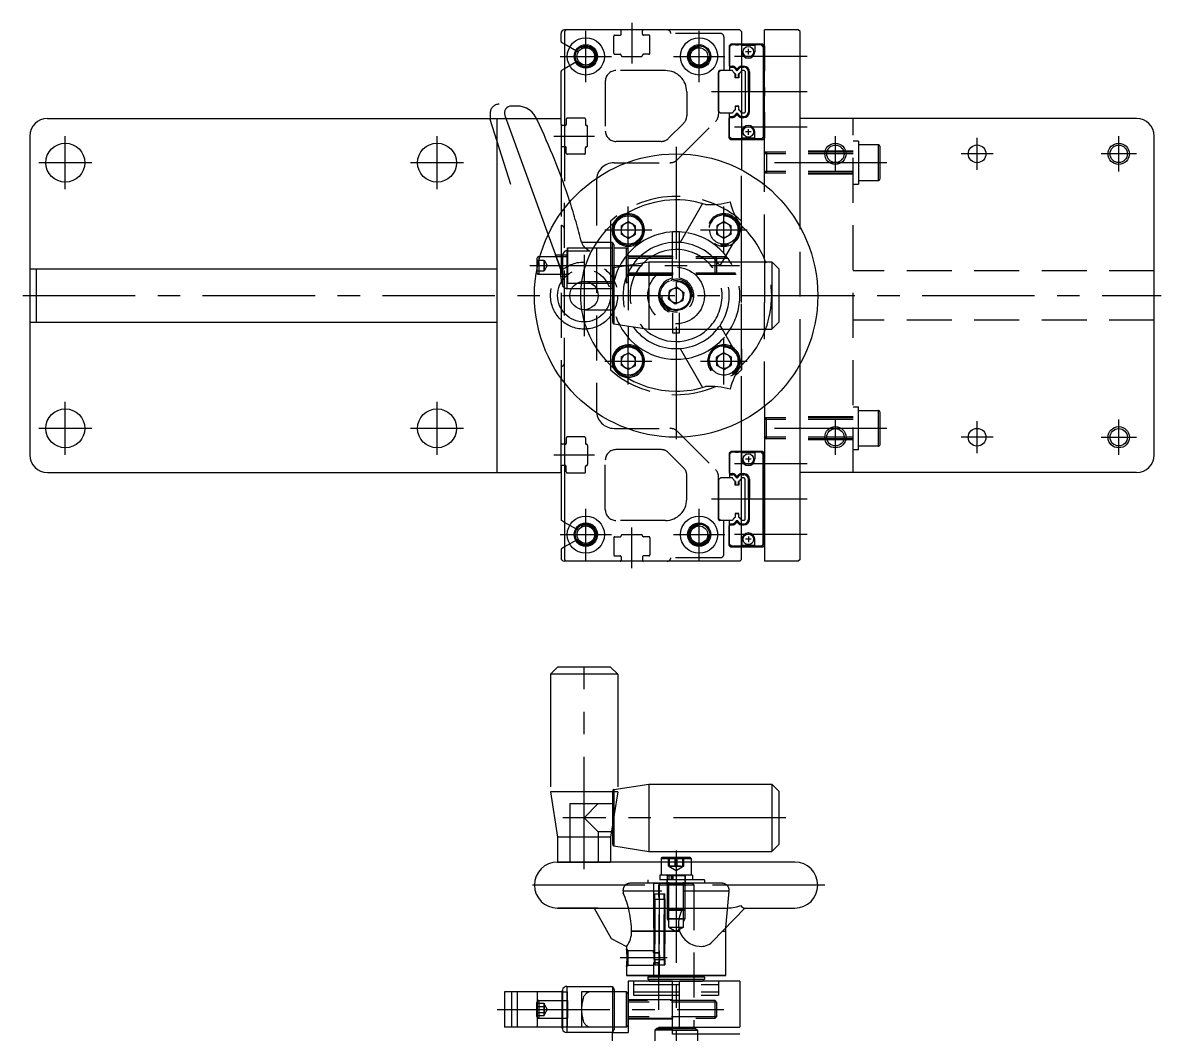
# Model space of a CAD drawing. Extents: x -36 to 547, y -19 to 783.
# Drawn here: x -2 to 319.5, y 497.4 to 782.9 of the extents above; entities that cross this region are included whole.
import ezdxf

# ---------------------------------------------------------------- set-up
doc = ezdxf.new("R2010")
doc.units = 0
for name, pattern in [('CENTER', [50.8, 31.75, -6.35, 6.35, -6.35]), ('DASHED', [19.05, 12.7, -6.35]), ('PHANTOM', [63.5, 31.75, -6.35, 6.35, -6.35, 6.35, -6.35])]:
    doc.linetypes.add(name, pattern=pattern)
doc.layers.get('0').update_dxf_attribs({"linetype": 'CONTINUOUS'})
doc.layers.add('CENTER', color=1, linetype='CENTER')

msp = doc.modelspace()

# ---------------------------------------------------------------- linework, layer by layer
at = {"color": 7, "linetype": 'CONTINUOUS'}
for p, q in [((150, 777.64), (150, 779.93)), ((151.5, 780.93), (151, 780.43)), ((151.5, 780.93), (151, 780.93)), ((151, 780.43), (151, 738.23)), ((200.5, 780.93), (151.5, 780.93)), ((200.5, 780.93), (201, 780.43)), ((201, 780.43), (201, 741.39)), ((207.5, 737.15), (207.5, 780.93)), ((215.5, 780.93), (207.5, 780.93)), ((217, 780.93), (215.5, 780.93)), ((217.5, 780.43), (217, 780.93)), ((217.5, 725.29), (217.5, 780.43)), ((151, 776.89), (150.15, 777.38)), ((207, 776.93), (201, 776.93)), ((206.7, 776.73), (201, 776.73)), ((201.1, 776.68), (201, 776.68)), ((201.1, 774.73), (201.1, 776.68)), ((204.7, 776.48), (201.1, 776.48)), ((202.9, 773.93), (202.9, 775.53)), ((204.7, 776.68), (204.7, 774.73)), ((206.6, 776.68), (204.7, 776.68)), ((207.1, 776.18), (206.6, 776.68)), ((207.2, 776.23), (206.7, 776.73)), ((207.5, 776.43), (207, 776.93)), ((207.1, 776.18), (207.1, 750.68)), ((207.2, 776.23), (207.2, 750.63)), ((207.5, 776.43), (207.5, 769.23)), ((203.7, 774.73), (202.1, 774.73)), ((150, 754.23), (150, 769.21)), ((151, 769.96), (150.15, 769.47)), ((201.7, 769.43), (201, 769.43)), ((201.01, 770.66), (201.63, 770.66)), ((201.01, 770.66), (201.01, 770.36)), ((201.01, 770.36), (201.63, 770.36)), ((201.63, 770.36), (201.63, 770.66)), ((202, 769.13), (201.7, 769.43)), ((202, 769.13), (202, 757.73)), ((202.93, 763.43), (202.93, 769.06)), ((202.93, 769.06), (203.23, 769.06)), ((203.23, 769.06), (203.23, 763.43)), ((207.25, 768.83), (207.5, 769.23)), ((207.25, 768.83), (207.25, 758.03)), ((202.93, 763.43), (202.93, 757.8)), ((203.23, 763.43), (202.93, 763.43)), ((203.23, 757.8), (203.23, 763.43)), ((207.5, 764.63), (207.25, 765.03)), ((207.5, 762.23), (207.25, 761.83)), ((207.5, 764.63), (207.5, 762.23)), ((137.58, 759.43), (136, 759.43)), ((5, 755.93), (132, 755.93)), ((132, 755.93), (134.42, 755.93)), ((132, 655.93), (132, 755.93)), ((134.12, 756.74), (146.37, 723.09)), ((143.04, 755.93), (150, 755.93)), ((201.7, 757.43), (201, 757.43)), ((201.01, 756.5), (201.63, 756.5)), ((201.01, 756.2), (201.01, 756.5)), ((201.01, 756.2), (201.63, 756.2)), ((201.63, 756.5), (201.63, 756.2)), ((202, 757.73), (201.7, 757.43)), ((202.93, 757.8), (203.23, 757.8)), ((207.25, 758.03), (207.5, 757.63)), ((207.5, 757.63), (207.5, 750.43)), ((312.5, 755.93), (217.5, 755.93)), ((150, 754.23), (150, 747.63)), ((151, 753.93), (150.3, 753.93)), ((202.9, 751.33), (202.9, 752.93)), ((0, 750.93), (0, 713.43)), ((201.1, 750.18), (201, 750.18)), ((206.7, 750.13), (201, 750.13)), ((207, 749.93), (201, 749.93)), ((201.1, 752.13), (201.1, 750.18)), ((204.7, 750.38), (201.1, 750.38)), ((203.7, 752.13), (202.1, 752.13)), ((204.7, 750.18), (204.7, 752.13)), ((206.6, 750.18), (204.7, 750.18)), ((207.1, 750.68), (206.6, 750.18)), ((207.2, 750.63), (206.7, 750.13)), ((207.5, 750.43), (207, 749.93)), ((317.5, 660.93), (317.5, 750.93)), ((150, 747.63), (150, 740.92)), ((151, 747.93), (150.3, 747.93)), ((189.97, 731.87), (183.63, 720.88)), ((166.98, 725.64), (169.04, 726.79)), ((169.04, 726.79), (171.06, 725.57)), ((164, 725.59), (164, 720.93)), ((164.76, 724.76), (164.41, 724.79)), ((164.76, 724.09), (164.41, 724.07)), ((166.98, 725.64), (166.94, 723.28)), ((171.02, 723.21), (171.06, 725.57)), ((181.5, 720.89), (181.5, 723.9)), ((183.5, 723.9), (181.5, 723.9)), ((183.5, 720.89), (183.5, 723.9)), ((201.23, 725.37), (195.49, 715.43)), ((201, 715.43), (201, 724.97)), ((164.5, 720.93), (160.05, 720.93)), ((164.5, 713.38), (164.5, 720.93)), ((164.5, 720.93), (165, 720.06)), ((168.96, 722.07), (166.94, 723.28)), ((168.96, 722.07), (171.02, 723.21)), ((165, 713.89), (165, 720.06)), ((165, 719.43), (168.5, 719.43)), ((168.5, 719.43), (169, 718.93)), ((168.5, 714.44), (168.5, 719.43)), ((169, 714.52), (169, 718.93)), ((143.2, 716.43), (143.2, 713.38)), ((143.7, 716.93), (144.04, 716.93)), ((143.7, 716.93), (143.7, 715.65)), ((164.92, 713.88), (174.83, 715.43)), ((164.92, 713.88), (164.92, 697.98)), ((174.83, 715.43), (174.83, 696.43)), ((174.83, 715.43), (209.5, 715.43)), ((209.5, 715.43), (209.5, 696.43)), ((209.5, 715.43), (211.5, 713.43)), ((0, 713.43), (0, 698.43)), ((0, 713.43), (1.83, 713.43)), ((1.83, 713.43), (1.83, 698.43)), ((1.85, 713.43), (118.98, 713.43)), ((118.98, 713.43), (132, 713.43)), ((164.5, 713.38), (164.5, 698.47)), ((211.5, 713.43), (211.5, 698.43)), ((156.5, 709.93), (164.5, 709.93)), ((156.5, 701.93), (164.5, 701.93)), ((164, 701.93), (164, 686.26)), ((0, 698.43), (0, 660.93)), ((0, 698.43), (1.83, 698.43)), ((1.85, 698.43), (118.98, 698.43)), ((118.98, 698.43), (132, 698.43)), ((164.92, 697.98), (174.83, 696.43)), ((209.5, 696.43), (211.5, 698.43)), ((169, 697.34), (169, 693.48)), ((174.83, 696.43), (209.5, 696.43)), ((195.49, 696.43), (201.23, 686.48)), ((166.98, 688.64), (166.94, 686.28)), ((166.98, 688.64), (169.04, 689.79)), ((169.04, 689.79), (171.06, 688.57)), ((171.02, 686.21), (171.06, 688.57)), ((183.63, 690.97), (189.97, 679.98)), ((164.76, 687.76), (164.41, 687.79)), ((164.76, 687.09), (164.41, 687.07)), ((168.96, 685.07), (166.94, 686.28)), ((168.96, 685.07), (171.02, 686.21)), ((217.5, 631.43), (217.5, 686.56)), ((150, 664.23), (150, 682.73)), ((151, 681.39), (151, 631.43)), ((207.5, 674.7), (207.5, 630.93)), ((201, 631.43), (201, 670.46)), ((150, 655.93), (150, 664.23)), ((151, 663.93), (150.3, 663.93)), ((207, 661.93), (201, 661.93)), ((206.7, 661.73), (201, 661.73)), ((201.1, 661.68), (201, 661.68)), ((201.1, 659.73), (201.1, 661.68)), ((204.7, 661.48), (201.1, 661.48)), ((203.7, 659.73), (202.1, 659.73)), ((202.9, 660.53), (202.9, 658.93)), ((204.7, 661.68), (204.7, 659.73)), ((206.6, 661.68), (204.7, 661.68)), ((207.1, 661.18), (206.6, 661.68)), ((207.2, 661.23), (206.7, 661.73)), ((207.5, 661.43), (207, 661.93)), ((207.1, 635.68), (207.1, 661.18)), ((207.2, 635.63), (207.2, 661.23)), ((207.5, 654.23), (207.5, 661.43)), ((5, 655.93), (132, 655.93)), ((132, 655.93), (150, 655.93)), ((150, 657.63), (150, 642.64)), ((151, 657.93), (150.3, 657.93)), ((217.5, 631.43), (217.5, 659)), ((312.5, 655.93), (217.5, 655.93)), ((201.7, 654.43), (201, 654.43)), ((201.01, 655.66), (201.63, 655.66)), ((201.01, 655.66), (201.01, 655.36)), ((201.01, 655.36), (201.63, 655.36)), ((201.63, 655.36), (201.63, 655.66)), ((202, 654.13), (201.7, 654.43)), ((202, 642.73), (202, 654.13)), ((202.93, 648.43), (202.93, 654.06)), ((202.93, 654.06), (203.23, 654.06)), ((203.23, 654.06), (203.23, 648.43)), ((207.25, 653.83), (207.5, 654.23)), ((207.25, 643.03), (207.25, 653.83)), ((207.5, 649.63), (207.25, 650.03)), ((207.5, 647.23), (207.5, 649.63)), ((202.93, 648.43), (202.93, 642.8)), ((203.23, 648.43), (202.93, 648.43)), ((203.23, 642.8), (203.23, 648.43)), ((207.5, 647.23), (207.25, 646.83)), ((207.25, 643.03), (207.5, 642.63)), ((151, 641.89), (150.15, 642.38)), ((201.7, 642.43), (201, 642.43)), ((201.01, 641.5), (201.63, 641.5)), ((201.01, 641.2), (201.01, 641.5)), ((201.01, 641.2), (201.63, 641.2)), ((201.63, 641.5), (201.63, 641.2)), ((202, 642.73), (201.7, 642.43)), ((202.93, 642.8), (203.23, 642.8)), ((207.5, 635.43), (207.5, 642.63)), ((201.1, 637.13), (201.1, 635.18)), ((203.7, 637.13), (202.1, 637.13)), ((202.9, 637.93), (202.9, 636.33)), ((204.7, 635.18), (204.7, 637.13)), ((150, 634.21), (150, 631.93)), ((151, 634.96), (150.15, 634.47)), ((201.1, 635.18), (201, 635.18)), ((206.7, 635.13), (201, 635.13)), ((207, 634.93), (201, 634.93)), ((204.7, 635.38), (201.1, 635.38)), ((206.6, 635.18), (204.7, 635.18)), ((207.1, 635.68), (206.6, 635.18)), ((207.2, 635.63), (206.7, 635.13)), ((207.5, 635.43), (207, 634.93)), ((151, 631.43), (151.5, 630.93)), ((151.5, 630.93), (151, 630.93)), ((200.5, 630.93), (151.5, 630.93)), ((201, 631.43), (200.5, 630.93)), ((215.5, 630.93), (207.5, 630.93)), ((217, 630.93), (207.5, 630.93)), ((217, 630.93), (215.5, 630.93)), ((217.5, 631.43), (217, 630.93)), ((217.5, 631.43), (217, 630.93)), ((164.5, 565.96), (164.5, 551.04)), ((164.92, 566.45), (174.83, 568)), ((164.92, 566.45), (164.92, 550.55)), ((174.83, 568), (174.83, 549)), ((174.83, 568), (209.5, 568)), ((209.5, 568), (209.5, 549)), ((209.5, 568), (211.5, 566)), ((211.5, 566), (211.5, 551)), ((152.5, 562.5), (160.5, 562.5)), ((152.5, 562.5), (152.5, 546)), ((160.5, 562.5), (156.5, 558.5)), ((160.5, 562.5), (164.5, 562.5)), ((156.5, 558.5), (160.5, 554.5)), ((164.5, 554.5), (160.5, 554.5)), ((160.5, 554.5), (160.5, 546)), ((164.92, 550.55), (174.83, 549)), ((209.5, 549), (211.5, 551)), ((174.83, 549), (209.5, 549)), ((178.25, 547.05), (180.88, 547.05)), ((186.75, 547.05), (178.25, 547.05)), ((178.25, 547.05), (178.25, 546)), ((186.5, 547.3), (178.5, 547.3)), ((180.88, 547.05), (186.75, 547.05)), ((186.75, 547.05), (186.75, 546)), ((216, 546), (149, 546)), ((216, 546), (149, 546)), ((149.02, 546), (163.98, 546)), ((149.03, 546), (149.02, 546)), ((149, 533), (160.29, 533)), ((149.14, 533), (149.98, 533)), ((149.98, 533), (149.14, 533)), ((149.16, 533), (196.39, 533)), ((149.16, 533), (196.39, 533)), ((160.29, 533), (149.98, 533)), ((160.49, 533), (152.51, 533)), ((159.33, 533), (164.12, 533)), ((159.33, 533), (160.29, 533)), ((160.29, 533), (159.33, 533)), ((159.33, 533), (164.16, 524.43)), ((201.9, 533), (192.69, 523.47)), ((201.9, 533), (216, 533)), ((201.96, 533), (216, 533)), ((196.5, 526.5), (196.58, 527.46)), ((164.16, 524.43), (168.5, 522.2)), ((183.43, 526.5), (169.94, 526.5)), ((169.94, 526.5), (183.43, 526.5)), ((195.65, 526.5), (196.5, 526.5)), ((196.5, 514), (196.5, 526.5)), ((168.5, 522.2), (168.5, 521.49)), ((168.5, 516.5), (168.5, 514)), ((182.5, 514), (168.5, 514)), ((168.5, 514), (196.5, 514)), ((181.5, 512.4), (169, 512.4)), ((169, 512.4), (169, 507.34)), ((175, 514), (174.5, 513.5)), ((190.5, 513.5), (174.5, 513.5)), ((174.5, 513.5), (174.5, 512.9)), ((174.5, 512.9), (182.5, 512.9)), ((174.5, 512.9), (175, 512.4)), ((175, 512.4), (190, 512.4)), ((177.73, 514), (176.1, 514)), ((176.1, 514), (177.73, 514)), ((177.73, 514), (187.45, 514)), ((196.5, 514), (182.5, 514)), ((182.5, 512.9), (190.5, 512.9)), ((200.5, 512.4), (183.5, 512.4)), ((190, 514), (190.5, 513.5)), ((190.5, 512.9), (190, 512.4)), ((190.5, 513.5), (190.5, 512.9)), ((200.5, 512.4), (200.5, 499.4)), ((136, 509.4), (134, 509.4)), ((134, 509.4), (134, 499.4)), ((137.58, 509.4), (136, 509.4)), ((143.22, 509.4), (137.58, 509.4)), ((150.25, 509.4), (143.22, 509.4)), ((143.22, 509.4), (143.22, 499.4)), ((150.25, 509.4), (150.25, 499.4)), ((150.38, 509.93), (150.38, 499.4)), ((151.64, 510.9), (151.64, 497.9)), ((151.64, 510.9), (164.5, 510.9)), ((164.5, 510.9), (164.5, 497.9)), ((164.5, 510.9), (165, 510.03)), ((165, 510.03), (165, 498.77)), ((168.5, 509.4), (165, 509.4)), ((168.5, 509.4), (168.5, 499.4)), ((168.5, 499.4), (168.5, 509.4)), ((169, 508.9), (168.5, 509.4)), ((169, 508.9), (169, 507.34)), ((169, 508.9), (169, 499.9)), ((136, 499.4), (134, 499.4)), ((137.58, 499.4), (136, 499.4)), ((143.22, 499.4), (137.58, 499.4)), ((150.25, 499.4), (143.22, 499.4)), ((150.38, 499.4), (150.38, 498.87)), ((164.5, 497.9), (165, 498.77)), ((168.5, 499.4), (165, 499.4)), ((169, 499.9), (168.5, 499.4)), ((169, 501.46), (169, 497.9)), ((181.5, 497.4), (181.5, 499.4)), ((181.5, 499.4), (187.53, 499.4)), ((181.5, 499.3), (187.5, 499.3)), ((181.5, 499), (188, 499)), ((181.5, 498.5), (188.5, 498.5)), ((187.5, 499.4), (187.5, 499.3)), ((187.53, 499.4), (200.5, 499.4)), ((188, 499), (188.5, 498.5)), ((188.5, 498.5), (188.5, 497.4)), ((164.5, 497.9), (151.64, 497.9)), ((164.5, 497.9), (168.98, 497.9)), ((164.5, 489.3), (164.5, 497.9)), ((200.5, 497.4), (181.5, 497.4))]:
    msp.add_line(p, q, dxfattribs=at)
at = {"color": 3, "linetype": 'DASHED'}
for p, q in [((166.7, 780.93), (151.5, 780.93)), ((164.9, 774.33), (164.9, 779.13)), ((165.2, 779.43), (166.7, 779.43)), ((167, 779.73), (167, 780.63)), ((173, 779.73), (173, 780.63)), ((180, 780.93), (173.3, 780.93)), ((174.8, 779.43), (173.3, 779.43)), ((175.1, 774.33), (175.1, 779.13)), ((195, 779.93), (181, 779.93)), ((196, 778.93), (196, 769.43)), ((154.37, 774.95), (151, 776.89)), ((198, 776.93), (197.5, 776.43)), ((197.5, 776.43), (197.5, 770.93)), ((198.1, 776.73), (197.6, 776.23)), ((198.1, 776.68), (197.6, 776.18)), ((197.6, 776.23), (197.6, 776.18)), ((197.6, 776.18), (197.6, 770.66)), ((201, 776.93), (198, 776.93)), ((199.3, 776.73), (198.1, 776.73)), ((201, 776.68), (198.1, 776.68)), ((199.3, 776.73), (199.3, 776.68)), ((199.3, 776.73), (200.1, 776.73)), ((200.1, 776.73), (200.1, 776.68)), ((201, 776.73), (200.1, 776.73)), ((154.37, 771.91), (151, 769.96)), ((165.2, 774.03), (166.7, 774.03)), ((167.3, 773.43), (172.7, 773.43)), ((174.8, 774.03), (173.3, 774.03)), ((179.5, 769.43), (165.5, 769.43)), ((195, 769.43), (194.5, 768.93)), ((194.5, 769.13), (194.5, 757.17)), ((194.5, 757.93), (194.5, 768.93)), ((196, 769.43), (194.8, 769.43)), ((198.44, 769.43), (195, 769.43)), ((197.5, 770.93), (197.6, 770.71)), ((197.6, 770.66), (198.39, 770.66)), ((197.6, 770.66), (197.6, 770.36)), ((197.6, 770.36), (198.39, 770.36)), ((197.6, 770.36), (197.6, 769.43)), ((198.39, 770.66), (198.39, 770.36)), ((198.65, 769.06), (198.44, 769.43)), ((199.2, 767.43), (199.2, 768.54)), ((199.2, 768.46), (199.25, 768.44)), ((199.25, 768.44), (199.25, 767.48)), ((199.52, 770.01), (199.26, 769.86)), ((199.26, 769.86), (199.35, 769.7)), ((199.61, 769.85), (199.35, 769.7)), ((199.52, 770.01), (199.61, 769.85)), ((199.62, 769.84), (199.61, 769.85)), ((199.61, 769.85), (199.61, 769.85)), ((199.61, 769.85), (199.62, 769.84)), ((199.88, 770.01), (199.79, 769.85)), ((199.79, 769.85), (199.79, 769.85)), ((199.79, 769.85), (200.05, 769.7)), ((199.88, 770.01), (200.14, 769.86)), ((200.05, 769.7), (200.14, 769.86)), ((200.2, 768.46), (200.15, 768.44)), ((200.15, 767.48), (200.15, 768.44)), ((200.2, 768.54), (200.2, 767.43)), ((200.96, 769.43), (200.75, 769.06)), ((201, 769.43), (200.96, 769.43)), ((162.5, 766.43), (162.5, 752.43)), ((200.2, 767.43), (199.2, 767.43)), ((199.25, 767.48), (200.15, 767.48)), ((185.5, 763.43), (185.5, 756.66)), ((199.2, 759.43), (199.2, 758.32)), ((200.2, 759.43), (199.2, 759.43)), ((199.25, 758.42), (199.25, 759.38)), ((199.25, 759.38), (200.15, 759.38)), ((200.15, 759.38), (200.15, 758.42)), ((200.2, 758.32), (200.2, 759.43)), ((134.42, 755.93), (143.04, 755.93)), ((151.5, 755.73), (151.5, 754.23)), ((156.6, 756.03), (151.8, 756.03)), ((156.9, 755.73), (156.9, 754.23)), ((195, 757.43), (194.5, 757.93)), ((198.44, 757.43), (195, 757.43)), ((197.5, 755.93), (197.6, 756.15)), ((197.5, 750.43), (197.5, 755.93)), ((197.6, 756.5), (197.6, 757.43)), ((197.6, 756.2), (197.6, 756.5)), ((197.6, 756.5), (198.39, 756.5)), ((197.6, 750.68), (197.6, 756.2)), ((197.6, 756.2), (198.39, 756.2)), ((198.39, 756.2), (198.39, 756.5)), ((198.65, 757.8), (198.44, 757.43)), ((199.2, 758.39), (199.25, 758.42)), ((199.26, 757), (199.35, 757.16)), ((199.52, 756.85), (199.26, 757)), ((199.61, 757.01), (199.35, 757.16)), ((199.52, 756.85), (199.61, 757)), ((199.62, 757.01), (199.61, 757.01)), ((199.61, 757.01), (199.61, 757)), ((199.61, 757), (199.62, 757.01)), ((199.79, 757.01), (200.05, 757.16)), ((199.79, 757.01), (199.79, 757.01)), ((199.88, 756.85), (199.79, 757.01)), ((199.88, 756.85), (200.14, 757)), ((200.05, 757.16), (200.14, 757)), ((200.2, 758.39), (200.15, 758.42)), ((200.96, 757.43), (200.75, 757.8)), ((201, 757.43), (200.96, 757.43)), ((232.5, 655.93), (232.5, 755.93)), ((151.2, 753.93), (151, 753.93)), ((157.5, 748.23), (157.5, 753.63)), ((184.62, 754.53), (180.39, 750.31)), ((182.88, 744.31), (193.62, 755.05)), ((178.27, 749.43), (165.5, 749.43)), ((198, 749.93), (197.5, 750.43)), ((198.1, 750.18), (197.6, 750.68)), ((197.6, 750.63), (197.6, 750.68)), ((198.1, 750.13), (197.6, 750.63)), ((201, 749.93), (198, 749.93)), ((201, 750.18), (198.1, 750.18)), ((199.3, 750.13), (198.1, 750.13)), ((199.3, 750.13), (199.3, 750.18)), ((199.3, 750.13), (200.1, 750.13)), ((200.1, 750.13), (200.1, 750.18)), ((201, 750.13), (200.1, 750.13)), ((234, 749.54), (232.5, 749.54)), ((234, 749.54), (234, 737.34)), ((151.2, 747.93), (151, 747.93)), ((151.5, 746.13), (151.5, 747.63)), ((156.9, 746.13), (156.9, 747.63)), ((232.5, 746.43), (207.5, 746.43)), ((207.5, 745.89), (208.04, 746.43)), ((232.5, 745.89), (207.5, 745.89)), ((208.04, 746.43), (208.04, 740.43)), ((232.5, 746.68), (217.5, 746.68)), ((239.7, 748.44), (234, 748.44)), ((239.7, 743.89), (239.7, 748.44)), ((240, 748.14), (240, 743.86)), ((156.6, 745.83), (151.8, 745.83)), ((165, 743.43), (180.76, 743.43)), ((239.7, 738.44), (239.7, 743.89)), ((240, 743.86), (240, 738.74)), ((150, 740.92), (150, 725.77)), ((201, 727.06), (201, 741.51)), ((232.5, 740.97), (207.5, 740.97)), ((208.04, 740.43), (207.5, 740.97)), ((232.5, 740.43), (207.5, 740.43)), ((232.5, 740.18), (217.5, 740.18)), ((151, 681.27), (151, 738.23)), ((160, 738.43), (160, 673.43)), ((207.5, 716.13), (207.5, 737.03)), ((232.5, 737.34), (234, 737.34)), ((234, 738.44), (239.7, 738.44)), ((164, 726.95), (164, 725.59)), ((196.04, 726.79), (193.98, 725.64)), ((196.04, 726.79), (198.06, 725.57)), ((201, 724.97), (201, 726.95)), ((201, 726.26), (201, 726.95)), ((150, 725.77), (150, 682.61)), ((193.98, 725.64), (193.94, 723.28)), ((198.02, 723.21), (198.06, 725.57)), ((200.24, 724.76), (200.59, 724.79)), ((200.24, 724.64), (200.59, 724.67)), ((217.5, 686.56), (217.5, 725.29)), ((146.37, 723.09), (150.38, 712.07)), ((160.05, 720.93), (155.8, 720.93)), ((164, 720.93), (164, 709.93)), ((181.5, 710.83), (181.5, 720.89)), ((183.5, 710.83), (183.5, 720.89)), ((195.96, 722.07), (193.94, 723.28)), ((198.02, 723.21), (195.96, 722.07)), ((148.43, 717.43), (151.84, 717.43)), ((149.88, 713.45), (148.43, 717.42)), ((151.64, 718.58), (151.64, 707.97)), ((151.64, 718.58), (158.14, 718.58)), ((151.64, 718.58), (158.14, 718.58)), ((151.84, 719.43), (151.84, 709.43)), ((151.84, 709.43), (151.84, 719.43)), ((151.84, 719.43), (165, 719.43)), ((151.84, 711.43), (151.84, 717.43)), ((169, 717.18), (181.5, 717.18)), ((143.2, 715.93), (145.2, 715.93)), ((143.2, 715.93), (145.2, 715.93)), ((143.2, 714.43), (145.2, 714.43)), ((143.2, 714.43), (145.2, 714.43)), ((143.7, 714.43), (143.7, 715.65)), ((143.7, 715.26), (143.7, 711.93)), ((144.04, 716.93), (151.84, 716.93)), ((145.2, 715.18), (145.2, 715.93)), ((145.2, 715.18), (145.2, 715.93)), ((145.2, 715.18), (145.2, 715.93)), ((145.2, 715.93), (145.2, 715.18)), ((145.2, 715.93), (146.07, 714.43)), ((145.2, 714.43), (145.2, 715.18)), ((145.2, 713.68), (145.2, 715.18)), ((145.2, 715.18), (145.2, 713.68)), ((145.2, 715.18), (145.2, 714.43)), ((145.2, 713.68), (145.2, 714.43)), ((145.2, 714.43), (145.2, 713.68)), ((146.07, 714.43), (145.2, 712.93)), ((150.38, 716.78), (150.38, 708.95)), ((151.84, 711.93), (151.84, 716.93)), ((165, 708.79), (165, 713.89)), ((168.5, 709.43), (168.5, 714.44)), ((169, 716.93), (196.75, 716.93)), ((169, 716.49), (197.07, 716.49)), ((169, 714.52), (169, 697.34)), ((169, 712.46), (169, 714.52)), ((193.51, 711.93), (193.51, 716.93)), ((193.51, 716.93), (193.94, 716.49)), ((193.94, 716.49), (193.94, 712.36)), ((195.49, 715.43), (194.89, 714.38)), ((201, 703.93), (201, 715.43)), ((207.5, 716.13), (207.5, 703.93)), ((143.2, 713.38), (143.2, 712.93)), ((143.2, 712.93), (143.2, 712.43)), ((143.2, 712.93), (145.2, 712.93)), ((143.2, 712.93), (145.2, 712.93)), ((143.7, 711.93), (151.84, 711.93)), ((145.2, 713.68), (145.2, 712.93)), ((145.2, 712.93), (145.2, 713.68)), ((145.2, 712.93), (145.2, 713.68)), ((145.2, 713.68), (145.2, 712.93)), ((149.88, 713.45), (150.38, 712.07)), ((150.38, 712.07), (149.88, 713.45)), ((149.88, 713.45), (149.88, 711.43)), ((149.88, 711.43), (151.84, 711.43)), ((164.5, 707.93), (164.5, 713.38)), ((169, 709.97), (169, 712.46)), ((169, 712.36), (199.31, 712.36)), ((169, 711.93), (199.47, 711.93)), ((169, 711.68), (181.5, 711.68)), ((193.52, 711.93), (193.94, 712.36)), ((317.5, 712.93), (232.5, 712.93)), ((151.64, 707.93), (164.5, 707.93)), ((151.84, 709.43), (168.5, 709.43)), ((164, 709.93), (164, 701.93)), ((164.5, 707.93), (165, 708.79)), ((168.5, 709.43), (169, 709.93)), ((180.32, 705.03), (180.63, 707.36)), ((180.57, 709.72), (180.42, 710.03)), ((182.81, 708.26), (180.63, 707.36)), ((181.19, 709.97), (181.08, 710.3)), ((182.81, 708.26), (184.68, 706.83)), ((180.32, 705.03), (182.19, 703.59)), ((182.19, 703.59), (184.37, 704.49)), ((184.68, 706.83), (184.37, 704.49)), ((181.5, 701.03), (181.5, 695.43)), ((183.5, 695.43), (183.5, 701.03)), ((201, 690.93), (201, 703.93)), ((207.5, 674.58), (207.5, 703.93)), ((317.5, 698.93), (232.5, 698.93)), ((181.5, 695.43), (183.5, 695.43)), ((194.89, 697.47), (195.49, 696.43)), ((195.96, 689.79), (193.94, 688.57)), ((193.98, 686.21), (193.94, 688.57)), ((198.02, 688.64), (195.96, 689.79)), ((198.02, 688.64), (198.06, 686.28)), ((201, 670.46), (201, 690.93)), ((201, 690.93), (201, 684.91)), ((201, 684.91), (201, 690.93)), ((164, 686.26), (164, 684.91)), ((196.04, 685.07), (193.98, 686.21)), ((196.04, 685.07), (198.06, 686.28)), ((200.24, 687.22), (200.59, 687.19)), ((200.24, 687.09), (200.59, 687.07)), ((201, 685.59), (201, 684.91)), ((232.5, 674.53), (234, 674.53)), ((234, 662.33), (234, 674.53)), ((234, 673.43), (239.7, 673.43)), ((239.7, 663.43), (239.7, 673.43)), ((240, 673.13), (240, 663.73)), ((232.5, 671.43), (207.5, 671.43)), ((208.04, 671.43), (207.5, 670.89)), ((232.5, 670.89), (207.5, 670.89)), ((208.04, 665.43), (208.04, 671.43)), ((232.5, 671.68), (217.5, 671.68)), ((151.5, 665.73), (151.5, 664.23)), ((156.6, 666.03), (151.8, 666.03)), ((156.9, 665.73), (156.9, 664.23)), ((165, 668.43), (180.76, 668.43)), ((182.88, 667.55), (193.62, 656.81)), ((232.5, 665.97), (207.5, 665.97)), ((207.5, 665.97), (208.04, 665.43)), ((151.2, 663.93), (151, 663.93)), ((157.5, 663.63), (157.5, 658.23)), ((178.27, 662.43), (165.5, 662.43)), ((232.5, 665.43), (207.5, 665.43)), ((232.5, 665.18), (217.5, 665.18)), ((234, 662.33), (232.5, 662.33)), ((239.7, 663.43), (234, 663.43)), ((162.5, 645.43), (162.5, 659.43)), ((184.62, 657.32), (180.39, 661.55)), ((198, 661.93), (197.5, 661.43)), ((197.5, 661.43), (197.5, 655.93)), ((198.1, 661.73), (197.6, 661.23)), ((198.1, 661.68), (197.6, 661.18)), ((197.6, 661.23), (197.6, 661.18)), ((197.6, 661.18), (197.6, 655.66)), ((201, 661.93), (198, 661.93)), ((199.3, 661.73), (198.1, 661.73)), ((201, 661.68), (198.1, 661.68)), ((199.3, 661.73), (199.3, 661.68)), ((199.3, 661.73), (200.1, 661.73)), ((200.1, 661.73), (200.1, 661.68)), ((201, 661.73), (200.1, 661.73)), ((151.2, 657.93), (151, 657.93)), ((151.5, 656.13), (151.5, 657.63)), ((156.9, 656.13), (156.9, 657.63)), ((197.5, 655.93), (197.6, 655.71)), ((156.6, 655.83), (151.8, 655.83)), ((185.5, 648.43), (185.5, 655.2)), ((194.5, 642.73), (194.5, 654.68)), ((195, 654.43), (194.5, 653.93)), ((194.5, 653.93), (194.5, 642.93)), ((198.44, 654.43), (195, 654.43)), ((197.6, 655.66), (197.6, 655.36)), ((197.6, 655.66), (198.39, 655.66)), ((197.6, 655.36), (198.39, 655.36)), ((197.6, 655.36), (197.6, 654.43)), ((198.39, 655.66), (198.39, 655.36)), ((198.65, 654.06), (198.44, 654.43)), ((199.2, 652.43), (199.2, 653.54)), ((199.2, 653.46), (199.25, 653.44)), ((199.25, 653.44), (199.25, 652.48)), ((199.52, 655.01), (199.26, 654.86)), ((199.26, 654.86), (199.35, 654.7)), ((199.61, 654.85), (199.35, 654.7)), ((199.52, 655.01), (199.61, 654.85)), ((199.62, 654.84), (199.61, 654.85)), ((199.61, 654.85), (199.61, 654.85)), ((199.61, 654.85), (199.62, 654.84)), ((199.88, 655.01), (199.79, 654.85)), ((199.79, 654.85), (199.79, 654.85)), ((199.79, 654.85), (200.05, 654.7)), ((199.88, 655.01), (200.14, 654.86)), ((200.05, 654.7), (200.14, 654.86)), ((200.2, 653.46), (200.15, 653.44)), ((200.15, 652.48), (200.15, 653.44)), ((200.2, 653.54), (200.2, 652.43)), ((200.96, 654.43), (200.75, 654.06)), ((201, 654.43), (200.96, 654.43)), ((200.2, 652.43), (199.2, 652.43)), ((199.25, 652.48), (200.15, 652.48)), ((199.2, 644.43), (199.2, 643.32)), ((200.2, 644.43), (199.2, 644.43)), ((199.2, 643.39), (199.25, 643.42)), ((199.25, 643.42), (199.25, 644.38)), ((199.25, 644.38), (200.15, 644.38)), ((200.15, 644.38), (200.15, 643.42)), ((200.2, 643.39), (200.15, 643.42)), ((200.2, 643.32), (200.2, 644.43)), ((154.37, 639.95), (151, 641.89)), ((179.5, 642.43), (165.5, 642.43)), ((195, 642.43), (194.5, 642.93)), ((196, 642.43), (194.8, 642.43)), ((198.44, 642.43), (195, 642.43)), ((196, 632.93), (196, 642.43)), ((197.5, 640.93), (197.6, 641.15)), ((197.5, 635.43), (197.5, 640.93)), ((197.6, 641.5), (197.6, 642.43)), ((197.6, 641.5), (198.39, 641.5)), ((197.6, 641.2), (197.6, 641.5)), ((197.6, 635.68), (197.6, 641.2)), ((197.6, 641.2), (198.39, 641.2)), ((198.39, 641.2), (198.39, 641.5)), ((198.65, 642.8), (198.44, 642.43)), ((199.26, 642), (199.35, 642.16)), ((199.52, 641.85), (199.26, 642)), ((199.61, 642.01), (199.35, 642.16)), ((199.52, 641.85), (199.61, 642)), ((199.62, 642.01), (199.61, 642.01)), ((199.61, 642.01), (199.61, 642)), ((199.61, 642), (199.62, 642.01)), ((199.79, 642.01), (200.05, 642.16)), ((199.79, 642.01), (199.79, 642.01)), ((199.88, 641.85), (199.79, 642.01)), ((199.88, 641.85), (200.14, 642)), ((200.05, 642.16), (200.14, 642)), ((200.96, 642.43), (200.75, 642.8)), ((201, 642.43), (200.96, 642.43)), ((154.37, 636.91), (151, 634.96)), ((164.9, 637.53), (164.9, 632.73)), ((165.2, 637.83), (166.7, 637.83)), ((167.3, 638.43), (172.7, 638.43)), ((174.8, 637.83), (173.3, 637.83)), ((175.1, 637.53), (175.1, 632.73)), ((198, 634.93), (197.5, 635.43)), ((198.1, 635.18), (197.6, 635.68)), ((197.6, 635.63), (197.6, 635.68)), ((198.1, 635.13), (197.6, 635.63)), ((201, 634.93), (198, 634.93)), ((201, 635.18), (198.1, 635.18)), ((199.3, 635.13), (198.1, 635.13)), ((199.3, 635.13), (199.3, 635.18)), ((199.3, 635.13), (200.1, 635.13)), ((200.1, 635.13), (200.1, 635.18)), ((201, 635.13), (200.1, 635.13)), ((166.7, 630.93), (151.5, 630.93)), ((165.2, 632.43), (166.7, 632.43)), ((167, 632.13), (167, 631.23)), ((173, 632.13), (173, 631.23)), ((174.8, 632.43), (173.3, 632.43)), ((180, 630.93), (173.3, 630.93)), ((195, 631.93), (181, 631.93)), ((180.32, 544.8), (180.32, 547.3)), ((180.32, 547.3), (180.63, 547.3)), ((180.63, 544.8), (180.63, 547.3)), ((182.19, 544.8), (182.19, 547.3)), ((182.81, 544.8), (182.81, 547.3)), ((184.37, 544.8), (184.37, 547.3)), ((184.68, 544.8), (184.68, 547.3)), ((178.25, 546), (178.25, 542.3)), ((180.32, 544.8), (180.48, 544.8)), ((180.32, 544.8), (181.26, 544.8)), ((181.26, 544.8), (180.46, 544.8)), ((180.46, 544.8), (182.5, 543.62)), ((180.48, 544.8), (180.63, 544.8)), ((181.72, 544.8), (180.48, 544.8)), ((181.72, 544.8), (180.63, 544.8)), ((181.26, 544.8), (182.19, 544.8)), ((181.26, 544.8), (183.28, 544.8)), ((182.81, 544.8), (181.72, 544.8)), ((183.74, 544.8), (181.72, 544.8)), ((182.19, 544.8), (183.28, 544.8)), ((182.5, 543.62), (184.54, 544.8)), ((182.81, 544.8), (183.74, 544.8)), ((183.28, 544.8), (184.37, 544.8)), ((183.28, 544.8), (184.52, 544.8)), ((183.74, 544.8), (184.68, 544.8)), ((183.74, 544.8), (184.54, 544.8)), ((184.52, 544.8), (184.37, 544.8)), ((184.68, 544.8), (184.52, 544.8)), ((186.75, 546), (186.75, 542.3)), ((190.5, 541), (174.5, 541)), ((174.5, 541), (174.5, 540)), ((187.1, 542.3), (177.9, 542.3)), ((177.9, 542.3), (177.9, 541)), ((187.09, 541), (177.9, 541)), ((186.71, 542.3), (178.25, 542.3)), ((179.82, 542.3), (185.19, 542.3)), ((179.9, 541), (179.9, 540)), ((185.08, 541), (179.91, 541)), ((185.05, 542.3), (179.95, 542.3)), ((179.95, 542.3), (179.95, 541)), ((185.05, 541), (179.95, 541)), ((185, 542.1), (180, 542.1)), ((180, 542.1), (180, 530)), ((181.34, 542.3), (180.42, 542.3)), ((180.42, 542.3), (180.42, 541)), ((181.34, 541), (180.42, 541)), ((180.43, 527.6), (180.43, 542.3)), ((181.71, 542.3), (181.08, 542.3)), ((181.08, 542.3), (181.08, 541)), ((181.71, 541), (181.08, 541)), ((181.34, 541), (181.34, 542.3)), ((181.71, 541), (181.71, 542.3)), ((184.57, 527.6), (184.57, 542.3)), ((185, 542.1), (185, 530)), ((185.05, 542.3), (185.05, 541)), ((185.1, 541), (185.1, 540)), ((187.1, 542.3), (187.1, 541)), ((190.5, 541), (190.5, 540)), ((167.51, 537.83), (167.56, 537.29)), ((197.48, 537.83), (167.52, 537.83)), ((195.5, 540), (169.5, 540)), ((190.5, 540), (174.54, 540)), ((176.1, 540), (176.1, 520.42)), ((176.1, 540), (176.1, 520.42)), ((177.73, 540), (176.1, 540)), ((176.1, 540), (177.73, 540)), ((176.3, 536.84), (176.46, 537)), ((176.46, 535.5), (176.46, 537)), ((176.46, 537), (179.3, 537)), ((178, 540), (177.5, 539.5)), ((187.5, 539.5), (177.5, 539.5)), ((177.5, 539.5), (177.5, 537)), ((177.73, 540), (187.45, 540)), ((177.73, 540), (177.73, 520.42)), ((177.73, 540), (177.73, 520.42)), ((186.95, 540), (178.05, 540)), ((179.14, 535.5), (179.14, 537)), ((179.3, 536.84), (179.14, 537)), ((179.3, 535.5), (179.3, 537)), ((179.75, 540), (180, 539.75)), ((185.25, 540), (179.8, 540)), ((185.08, 540), (179.91, 540)), ((180, 539.75), (185, 539.75)), ((185.25, 540), (185, 539.75)), ((187, 540), (187.5, 539.5)), ((187.5, 539.5), (187.5, 499.4)), ((196.58, 527.46), (197.49, 537.83)), ((176.3, 535.5), (176.3, 536.84)), ((176.3, 535.5), (176.3, 518.5)), ((176.3, 518.5), (176.3, 535.5)), ((176.3, 535.5), (176.46, 535.5)), ((176.3, 535.5), (176.46, 535.5)), ((176.46, 535.5), (179.14, 535.5)), ((176.46, 535.5), (179.14, 535.5)), ((176.46, 518.5), (176.46, 535.5)), ((176.46, 535.5), (176.46, 518.5)), ((177.73, 535.5), (179.3, 535.5)), ((177.73, 535.5), (179.3, 535.5)), ((177.73, 535.5), (177.73, 518.5)), ((177.73, 518.5), (177.73, 535.5)), ((179.14, 535.5), (179.14, 518.5)), ((179.14, 518.5), (179.14, 535.5)), ((179.14, 535.5), (179.3, 535.5)), ((179.14, 535.5), (179.3, 535.5)), ((179.3, 535.5), (179.3, 536.84)), ((179.3, 535.5), (179.3, 518.5)), ((179.3, 518.5), (179.3, 535.5)), ((179.3, 518.5), (179.3, 535.5)), ((179.3, 535.5), (179.3, 518.5)), ((180.43, 532.3), (180, 532.73)), ((185, 532.73), (180, 532.73)), ((184.57, 532.3), (180.43, 532.3)), ((184.57, 532.3), (185, 532.73)), ((180, 530), (185, 530)), ((180, 530), (180.43, 529.25)), ((184.6, 530), (180.4, 530)), ((180.43, 527.6), (184.57, 527.6)), ((180.43, 527.6), (182.5, 526.41)), ((184.57, 527.6), (182.5, 526.41)), ((185, 530), (184.57, 529.25)), ((168.5, 521.5), (168.93, 521.07)), ((168.93, 516.93), (168.93, 521.07)), ((168.93, 521.07), (176.1, 521.07)), ((176.1, 520.42), (176.1, 521.07)), ((177.73, 520.42), (176.1, 520.42)), ((176.1, 520.42), (177.73, 520.42)), ((176.3, 518.5), (176.3, 517.16)), ((176.46, 518.5), (176.3, 518.5)), ((176.46, 518.5), (176.3, 518.5)), ((176.46, 518.5), (179.14, 518.5)), ((176.46, 518.5), (179.14, 518.5)), ((176.46, 518.5), (176.46, 517)), ((177.73, 518.5), (179.3, 518.5)), ((177.73, 518.5), (179.3, 518.5)), ((179.3, 518.5), (179.14, 518.5)), ((179.14, 518.5), (179.14, 517)), ((179.3, 518.5), (179.14, 518.5)), ((179.3, 518.5), (179.3, 517)), ((179.3, 518.5), (179.3, 517.16)), ((168.5, 516.5), (168.93, 516.93)), ((168.93, 516.93), (176.1, 516.93)), ((176.1, 517.58), (176.1, 514)), ((176.1, 517.58), (176.1, 514)), ((176.1, 517.58), (176.1, 516.93)), ((176.1, 517.58), (177.73, 517.58)), ((177.73, 517.58), (176.1, 517.58)), ((176.3, 517.16), (176.46, 517)), ((176.46, 517), (179.3, 517)), ((177.5, 517), (177.5, 499.28)), ((177.73, 517.58), (177.73, 514)), ((177.73, 517.58), (177.73, 514)), ((179.3, 517.16), (179.14, 517)), ((170.5, 512.4), (170.5, 508.4)), ((170.5, 511.4), (194.5, 511.4)), ((181.5, 499.4), (181.5, 512.4)), ((183.5, 499.4), (183.5, 512.4)), ((194.5, 512.4), (194.5, 508.4)), ((136, 509.4), (136, 499.4)), ((137.58, 509.4), (137.58, 499.4)), ((150.25, 509.4), (151.84, 509.4)), ((151.84, 499.4), (151.84, 509.4)), ((155.79, 509.4), (155.79, 499.4)), ((158.14, 509.4), (155.79, 509.4)), ((165, 509.4), (158.14, 509.4)), ((170.5, 509.4), (194.5, 509.4)), ((170.5, 508.4), (194.5, 508.4)), ((170.7, 509.4), (181.5, 509.4)), ((143.2, 502.4), (143.2, 506.4)), ((143.2, 506.13), (143.2, 505.27)), ((143.2, 505.27), (143.2, 506.13)), ((143.2, 506.13), (145.2, 506.13)), ((143.2, 505.27), (143.2, 503.53)), ((143.2, 503.53), (143.2, 505.27)), ((143.2, 505.27), (145.2, 505.27)), ((143.2, 505.27), (145.2, 505.27)), ((143.7, 506.9), (143.7, 501.9)), ((143.7, 506.9), (151.84, 506.9)), ((145.2, 506.13), (145.2, 505.7)), ((145.2, 505.7), (145.2, 506.13)), ((145.2, 505.7), (145.2, 505.9)), ((145.2, 505.9), (146.07, 504.4)), ((145.2, 505.7), (145.2, 504.4)), ((145.2, 505.7), (145.2, 504.4)), ((145.2, 505.7), (145.2, 505.27)), ((145.2, 505.27), (145.2, 505.7)), ((145.2, 505.27), (145.2, 504.4)), ((145.2, 504.4), (145.2, 505.27)), ((151.84, 506.9), (151.84, 501.9)), ((181.5, 507.15), (169, 507.15)), ((193.51, 506.9), (169, 506.9)), ((193.94, 506.47), (169, 506.47)), ((193.51, 501.9), (193.51, 506.9)), ((193.94, 506.47), (193.51, 506.9)), ((193.94, 506.47), (193.94, 502.33)), ((143.2, 503.53), (143.2, 502.67)), ((143.2, 502.67), (143.2, 503.53)), ((143.2, 503.53), (145.2, 503.53)), ((143.2, 503.53), (145.2, 503.53)), ((143.2, 502.67), (145.2, 502.67)), ((143.7, 501.9), (151.84, 501.9)), ((145.2, 504.4), (145.2, 503.1)), ((145.2, 503.1), (145.2, 504.4)), ((145.2, 504.4), (145.2, 503.53)), ((145.2, 503.53), (145.2, 504.4)), ((146.07, 504.4), (145.2, 502.9)), ((145.2, 503.53), (145.2, 503.1)), ((145.2, 503.1), (145.2, 503.53)), ((145.2, 503.1), (145.2, 502.9)), ((145.2, 503.1), (145.2, 502.67)), ((145.2, 502.67), (145.2, 503.1)), ((193.94, 502.33), (169, 502.33)), ((169, 501.9), (193.51, 501.9)), ((181.5, 501.65), (169, 501.65)), ((193.51, 501.9), (193.94, 502.33)), ((158.14, 499.4), (150.25, 499.4)), ((165, 499.4), (158.14, 499.4)), ((177, 499), (176.5, 498.5)), ((181.5, 498.5), (176.5, 498.5)), ((176.5, 498.5), (176.5, 480.3)), ((181.5, 499), (177, 499)), ((177.2, 499), (181.5, 499)), ((181.5, 499.3), (177.5, 499.3)), ((188.5, 497.4), (188.5, 480.3))]:
    msp.add_line(p, q, dxfattribs=at)
at = {"color": 3, "linetype": 'PHANTOM'}
for p, q in [((130, 757.43), (130, 755.67)), ((135.81, 737.32), (130, 755.67)), ((156.5, 544), (156.5, 603)), ((149, 601), (147, 599)), ((166, 599), (147, 599)), ((147, 599), (147, 565.79)), ((164, 601), (149, 601)), ((164, 601), (166, 599)), ((166, 599), (166, 565.79)), ((166, 565.79), (147, 565.79)), ((147, 565.79), (149, 553)), ((166, 565.79), (164, 553)), ((164, 553), (149, 553)), ((149, 553), (149, 546)), ((164, 553), (164, 546))]:
    msp.add_line(p, q, dxfattribs=at)
at = {"color": 7, "linetype": 'CONTINUOUS'}
for centre, radius in [((157, 773.43), 5.25), ((189, 773.43), 5.25), ((157, 773.43), 3.3), ((157, 773.43), 2.46), ((189, 773.43), 3.3), ((189, 773.43), 2.46), ((202.9, 774.73), 1.5), ((202.9, 752.13), 1.5), ((10, 743.43), 5.5), ((115, 743.43), 5.5), ((182.5, 705.93), 40), ((227.5, 745.93), 2.46), ((267.5, 745.93), 2.5), ((307.5, 745.93), 2.46), ((169, 724.43), 4), ((156.5, 705.93), 4), ((169, 687.43), 4), ((10, 668.43), 5.5), ((115, 668.43), 5.5), ((227.5, 665.93), 2.46), ((267.5, 665.93), 2.5), ((307.5, 665.93), 2.46), ((202.9, 659.73), 1.5), ((157, 638.43), 5.25), ((189, 638.43), 5.25), ((157, 638.43), 3.3), ((157, 638.43), 2.46), ((189, 638.43), 3.3), ((189, 638.43), 2.46), ((202.9, 637.13), 1.5)]:
    msp.add_circle(centre, radius, dxfattribs=at)
at = {"color": 3, "linetype": 'CONTINUOUS'}
for centre in [(157, 773.43), (189, 773.43), (227.5, 745.93), (307.5, 745.93), (227.5, 665.93), (307.5, 665.93), (157, 638.43), (189, 638.43)]:
    msp.add_circle(centre, 3, dxfattribs=at)
at = {"color": 3, "linetype": 'DASHED'}
for centre, radius in [((189, 773.43), 2.75), ((196, 724.43), 4), ((182.5, 705.93), 8), ((182.5, 705.93), 4.25), ((182.5, 705.93), 4), ((196, 687.43), 4), ((189, 638.43), 2.75)]:
    msp.add_circle(centre, radius, dxfattribs=at)
at = {"color": 3, "linetype": 'PHANTOM'}
for radius in [9.47, 7.47]:
    msp.add_circle((156.5, 705.93), radius, dxfattribs=at)
at = {"color": 7, "linetype": 'CONTINUOUS'}
for centre, radius, start, end in [((151, 779.93), 1, 90, 180), ((150.3, 777.64), 0.3, 180, 240), ((202.9, 774.73), 1.8, 180, 0), ((150.3, 769.21), 0.3, 120, 180), ((201.01, 769.36), 1.3, 90, 90.2346), ((201.01, 769.36), 1, 90, 90.3049), ((201.63, 769.06), 1.6, 0.0008, 89.9992), ((201.63, 769.06), 1.3, 0, 90), ((136, 757.43), 2, 90, 200), ((137.58, 753.43), 6, 20, 90), ((5, 750.93), 5, 90, 180), ((201.01, 757.5), 1, 269.6951, 270), ((201.01, 757.5), 1.3, 269.7654, 270), ((201.63, 757.8), 1.3, 270, 0), ((201.63, 757.8), 1.6, 270.0008, 359.9992), ((312.5, 750.93), 5, 0, 90), ((-18.76, 676.98), 180, 17.9285, 25.8569), ((150.3, 754.23), 0.3, 180, 270), ((202.9, 752.13), 1.8, 0, 180), ((150.3, 747.63), 0.3, 90, 180), ((182.5, 705.93), 27, 72.0545, 171.6172), ((192.1, 752.15), 20.57, 266.4435, 286.0069), ((218, 737.46), 20.87, 194.1186, 213.3829), ((169, 724.43), 4.6, 155.6427, 96.596), ((169, 724.43), 4.25, 179.0338, 109.4003), ((169, 724.43), 4.25, 142.8384, 179.0338), ((169, 724.43), 2.04, 119.0338, 179.0338), ((169, 724.43), 2.04, 179.0338, 239.0338), ((169, 724.43), 2.04, 59.0338, 119.0338), ((182.5, 705.93), 18, 81.1684, 138.5904), ((169, 724.43), 2.04, 299.0338, 359.0338), ((169, 724.43), 2.04, 359.0338, 59.0338), ((196, 724.43), 4.6, 301.9231, 358.0769), ((196, 724.43), 4.25, 312.7419, 347.2581), ((182.5, 705.93), 27, 20.6006, 47.9613), ((169, 724.43), 2.04, 239.0338, 299.0338), ((182.5, 705.93), 15, 39.3012, 144.0759), ((182.5, 705.93), 13, 46.9581, 134.477), ((182.5, 705.93), 18, 31.8554, 38.8316), ((143.7, 716.43), 0.5, 90, 180), ((165, 713.38), 0.5, 98.885, 180), ((182.5, 705.93), 27, 188.3828, 200.4824), ((165, 698.47), 0.5, 180, 261.115), ((182.5, 705.93), 18, 207.0757, 278.8316), ((182.5, 705.93), 27, 200.4824, 270), ((182.5, 705.93), 15, 215.9241, 320.6988), ((182.5, 705.93), 13, 225.523, 313.0419), ((182.5, 705.93), 18, 321.6069, 328.1446), ((182.5, 705.93), 27, 312.0501, 339.3994), ((169, 687.43), 4.6, 263.404, 204.3573), ((169, 687.43), 4.25, 250.5997, 179.0338), ((196, 687.43), 4.6, 1.9231, 58.0769), ((169, 687.43), 2.04, 119.0338, 179.0338), ((169, 687.43), 2.04, 59.0338, 119.0338), ((169, 687.43), 2.04, 359.0338, 59.0338), ((196, 687.43), 4.25, 12.7419, 47.2581), ((169, 687.43), 4.25, 179.0338, 217.1616), ((169, 687.43), 2.04, 179.0338, 239.0338), ((169, 687.43), 2.04, 239.0338, 299.0338), ((169, 687.43), 2.04, 299.0338, 359.0338), ((217.85, 674.46), 20.7, 146.5143, 165.9496), ((182.5, 705.93), 27, 270, 287.9696), ((192.19, 660.66), 19.63, 73.4963, 93.9733), ((150.3, 664.23), 0.3, 180, 270), ((5, 660.93), 5, 180, 270), ((202.9, 659.73), 1.8, 180, 0), ((312.5, 660.93), 5, 270, 0), ((150.3, 657.63), 0.3, 90, 180), ((201.01, 654.36), 1.3, 90, 90.2346), ((201.01, 654.36), 1, 90, 90.3049), ((201.63, 654.06), 1.6, 0.0008, 89.9992), ((201.63, 654.06), 1.3, 0, 90), ((150.3, 642.64), 0.3, 180, 240), ((201.01, 642.5), 1, 269.6951, 270), ((201.01, 642.5), 1.3, 269.7654, 270), ((201.63, 642.8), 1.6, 270.0008, 359.9992), ((201.63, 642.8), 1.3, 270, 0), ((202.9, 637.13), 1.8, 0, 180), ((150.3, 634.21), 0.3, 120, 180), ((151, 631.93), 1, 180, 270), ((165, 565.96), 0.5, 98.885, 180), ((165, 551.11), 0.5, 180, 261.115), ((178.5, 547.05), 0.25, 90, 180), ((186.5, 547.05), 0.25, 0, 90), ((149, 539.5), 6.5, 90, 270), ((216, 539.5), 6.5, 270, 90), ((196.49, 546.07), 13.07, 269.3564, 288.9453), ((202.42, 535.15), 2.21, 220.4718, 256.4048), ((192.12, 528.51), 8.92, 149.7566, 193.0267), ((163.22, 526.36), 6.72, 321.8056, 1.2045), ((189.62, 528.79), 6.6, 200.3497, 265.0141), ((150.16, 519), 18.51, 352.2496, 7.7504), ((189.58, 526.6), 4.41, 263.0048, 314.8324), ((171.64, 504.4), 21.97, 165.4299, 166.8456), ((151.64, 509.6), 1.3, 90, 165.4299), ((171.64, 504.4), 21.97, 193.1544, 194.5701), ((151.64, 499.2), 1.3, 194.5701, 270), ((187.8, 499.3), 0.3, 180, 270)]:
    msp.add_arc(centre, radius, start, end, dxfattribs=at)
at = {"color": 3, "linetype": 'DASHED'}
for centre, radius, start, end in [((165.2, 779.13), 0.3, 90, 180), ((166.7, 780.63), 0.3, 0, 90), ((166.7, 779.73), 0.3, 270, 0), ((173.3, 780.63), 0.3, 90, 180), ((173.3, 779.73), 0.3, 180, 270), ((174.8, 779.13), 0.3, 0, 90), ((180, 779.93), 1, 0, 90), ((195, 778.93), 1, 0, 90), ((154.52, 775.2), 0.3, 240, 324.3552), ((157, 773.43), 2.75, 215.6448, 144.3552), ((154.52, 771.65), 0.3, 35.6448, 120), ((165.2, 774.33), 0.3, 180, 270), ((166.7, 773.73), 0.3, 0, 90), ((167.3, 773.73), 0.3, 180, 270), ((172.7, 773.73), 0.3, 270, 0), ((173.3, 773.73), 0.3, 90, 180), ((174.8, 774.33), 0.3, 270, 0), ((165.5, 766.43), 3, 90, 180), ((179.5, 763.43), 6, 0, 90), ((194.8, 769.13), 0.3, 90, 180), ((198.39, 769.36), 1.3, 30, 90), ((198.39, 769.36), 1, 30, 90), ((199.79, 769.72), 1.32, 210, 243.402), ((199.7, 769.9), 0.4, 210, 330), ((201.01, 769.36), 1.3, 90.2346, 150), ((201.01, 769.36), 1, 90.3049, 150), ((199.61, 769.72), 1.32, 296.598, 330), ((151.8, 755.73), 0.3, 90, 180), ((156.6, 755.73), 0.3, 0, 90), ((182.5, 756.66), 3, 315, 0), ((191.5, 757.17), 3, 315, 0), ((198.39, 757.5), 1, 270, 330), ((198.39, 757.5), 1.3, 270, 330), ((199.79, 757.14), 1.32, 116.598, 150), ((199.7, 756.96), 0.4, 30, 150), ((201.01, 757.5), 1.3, 210, 269.7654), ((201.01, 757.5), 1, 210, 269.6951), ((199.61, 757.14), 1.32, 30, 63.402), ((151.2, 754.23), 0.3, 270, 0), ((157.2, 754.23), 0.3, 180, 270), ((157.2, 753.63), 0.3, 0, 90), ((165.5, 752.43), 3, 180, 270), ((178.27, 752.43), 3, 270, 315), ((151.2, 747.63), 0.3, 0, 90), ((151.8, 746.13), 0.3, 180, 270), ((156.6, 746.13), 0.3, 270, 0), ((157.2, 747.63), 0.3, 90, 180), ((157.2, 748.23), 0.3, 270, 0), ((239.7, 748.14), 0.3, 0, 90), ((165, 738.43), 5, 90, 180), ((180.76, 746.43), 3, 270, 315), ((239.7, 738.74), 0.3, 270, 0), ((182.5, 705.93), 28, 48.6456, 131.3544), ((182.5, 705.93), 28, 48.6456, 131.3544), ((-18.76, 676.98), 180, 14.1431, 17.9285), ((169, 724.43), 4.6, 96.596, 155.6427), ((169, 724.43), 4.25, 109.4003, 142.8384), ((196, 724.43), 4.6, 358.0769, 301.9231), ((196, 724.43), 4.25, 359.0338, 289.4003), ((149.7, 724.51), 1.3, 0, 76.6576), ((182.5, 705.93), 18, 38.8316, 81.1684), ((196, 724.43), 2.04, 119.0338, 179.0338), ((196, 724.43), 2.04, 179.0338, 239.0338), ((196, 724.43), 2.04, 59.0338, 119.0338), ((196, 724.43), 2.04, 299.0338, 359.0338), ((196, 724.43), 2.04, 359.0338, 59.0338), ((196, 724.43), 4.25, 347.2581, 359.0338), ((159.54, 722.33), 4, 200, 249.5), ((159.54, 722.33), 4, 200, 249.5), ((159.54, 722.33), 4, 200.4815, 249.4941), ((196, 724.43), 2.04, 239.0338, 299.0338), ((153.03, 716.64), 2.66, 146.9732, 176.9739), ((151.69, 717.54), 1.04, 92.8793, 148.133), ((182.5, 705.93), 18, 138.5904, 207.0757), ((171.64, 714.43), 21.39, 173.6791, 186.3201), ((171.64, 714.43), 21.39, 173.6791, 186.3201), ((182.5, 705.93), 15, 144.0759, 215.9241), ((182.5, 705.93), 13, 134.477, 225.523), ((182.5, 705.93), 13, 313.0419, 46.9581), ((182.5, 705.93), 15, 320.6988, 39.3012), ((182.5, 705.93), 18, 328.1446, 31.8554), ((182.5, 705.93), 27, 339.3994, 20.6006), ((143.7, 712.43), 0.5, 180, 270), ((171.64, 714.43), 21.97, 187.848, 194.5701), ((182.5, 705.93), 5, 101.537, 78.463), ((182.5, 705.93), 4.6, 116.9483, 107.9483), ((151.64, 709.23), 1.3, 194.5701, 270), ((182.5, 705.93), 27, 171.6172, 188.3828), ((182.5, 705.93), 2.04, 112.4483, 172.4483), ((182.5, 705.93), 2.04, 52.4483, 112.4483), ((182.5, 705.93), 2.04, 352.4483, 52.4483), ((182.5, 705.93), 2.04, 172.4483, 232.4483), ((182.5, 705.93), 2.04, 232.4483, 292.4483), ((182.5, 705.93), 2.04, 292.4483, 352.4483), ((182.5, 705.93), 18, 278.8316, 321.1684), ((196, 687.43), 4.6, 58.0769, 1.9231), ((196, 687.43), 4.25, 47.2581, 0.9662), ((196, 687.43), 2.04, 120.9662, 180.9662), ((196, 687.43), 2.04, 60.9662, 120.9662), ((196, 687.43), 2.04, 0.9662, 60.9662), ((196, 687.43), 4.25, 0.9662, 12.7419), ((149.7, 687.11), 1.3, 283.3424, 0), ((182.5, 705.93), 28, 228.6456, 311.3544), ((182.5, 705.93), 28, 228.6456, 311.3544), ((169, 687.43), 4.6, 204.3573, 263.404), ((169, 687.43), 4.25, 217.1616, 250.5997), ((196, 687.43), 2.04, 180.9662, 240.9662), ((196, 687.43), 2.04, 240.9662, 300.9662), ((196, 687.43), 2.04, 300.9662, 0.9662), ((165, 673.43), 5, 180, 270), ((239.7, 673.13), 0.3, 0, 90), ((151.8, 665.73), 0.3, 90, 180), ((156.6, 665.73), 0.3, 0, 90), ((180.76, 665.43), 3, 45, 90), ((151.2, 664.23), 0.3, 270, 0), ((157.2, 664.23), 0.3, 180, 270), ((157.2, 663.63), 0.3, 0, 90), ((165.5, 659.43), 3, 90, 180), ((178.27, 659.43), 3, 45, 90), ((239.7, 663.73), 0.3, 270, 0), ((151.2, 657.63), 0.3, 0, 90), ((151.8, 656.13), 0.3, 180, 270), ((156.6, 656.13), 0.3, 270, 0), ((157.2, 657.63), 0.3, 90, 180), ((157.2, 658.23), 0.3, 270, 0), ((182.5, 655.2), 3, 0, 45), ((191.5, 654.68), 3, 0, 45), ((198.39, 654.36), 1.3, 30, 90), ((198.39, 654.36), 1, 30, 90), ((199.79, 654.72), 1.32, 210, 243.402), ((199.7, 654.9), 0.4, 210, 330), ((201.01, 654.36), 1.3, 90.2346, 150), ((201.01, 654.36), 1, 90.3049, 150), ((199.61, 654.72), 1.32, 296.598, 330), ((179.5, 648.43), 6, 270, 0), ((165.5, 645.43), 3, 180, 270), ((199.79, 642.14), 1.32, 116.598, 150), ((199.61, 642.14), 1.32, 30, 63.402), ((154.52, 640.2), 0.3, 240, 324.3552), ((157, 638.43), 2.75, 215.6448, 144.3552), ((194.8, 642.73), 0.3, 180, 270), ((198.39, 642.5), 1, 270, 330), ((198.39, 642.5), 1.3, 270, 330), ((199.7, 641.96), 0.4, 30, 150), ((201.01, 642.5), 1.3, 210, 269.7654), ((201.01, 642.5), 1, 210, 269.6951), ((154.52, 636.65), 0.3, 35.6448, 120), ((165.2, 637.53), 0.3, 90, 180), ((166.7, 638.13), 0.3, 270, 0), ((167.3, 638.13), 0.3, 90, 180), ((172.7, 638.13), 0.3, 0, 90), ((173.3, 638.13), 0.3, 180, 270), ((174.8, 637.53), 0.3, 0, 90), ((165.2, 632.73), 0.3, 180, 270), ((166.7, 632.13), 0.3, 0, 90), ((166.7, 631.23), 0.3, 270, 0), ((173.3, 632.13), 0.3, 90, 180), ((173.3, 631.23), 0.3, 180, 270), ((174.8, 632.73), 0.3, 270, 0), ((180, 631.93), 1, 270, 0), ((195, 632.93), 1, 270, 0), ((179.8, 542.1), 0.2, 0, 90), ((185.2, 542.1), 0.2, 90, 180), ((169.5, 538), 2, 90, 185), ((142.36, 526.07), 27.58, 0.8858, 23.9963), ((172.55, 535.47), 5.18, 0.2959, 17.139), ((195.5, 538), 2, 355, 90), ((172.57, 518.53), 5.16, 342.7943, 359.7077), ((173.16, 519), 4.78, 342.7112, 17.2888), ((158.86, 506.74), 2.76, 105.1369, 154.1856), ((143.7, 506.4), 0.5, 90, 180), ((167.14, 504.33), 11.35, 161.4292, 195.9131), ((143.7, 502.4), 0.5, 180, 270), ((158.9, 502.12), 2.82, 198.6616, 254.4695), ((177.2, 499.3), 0.3, 270, 0)]:
    msp.add_arc(centre, radius, start, end, dxfattribs=at)
at = {"color": 3, "linetype": 'PHANTOM'}
msp.add_arc((132.5, 757.43), 2.5, 90, 180, dxfattribs=at)
at = {"layer": 'CENTER', "color": 1, "linetype": 'CENTER'}
for p, q in [((170, 782.93), (170, 771.43)), ((157, 766.18), (157, 780.68)), ((189, 766.18), (189, 780.68)), ((149.75, 773.43), (164.25, 773.43)), ((181.75, 773.43), (196.25, 773.43)), ((219.5, 773.43), (199, 773.43)), ((219.5, 763.43), (192.5, 763.43)), ((219.5, 753.43), (199, 753.43)), ((10, 735.93), (10, 750.93)), ((115, 735.93), (115, 750.93)), ((148, 750.93), (159.5, 750.93)), ((227.5, 740.93), (227.5, 750.93)), ((267.5, 741.43), (267.5, 750.43)), ((307.5, 740.93), (307.5, 750.93)), ((182.5, 747.93), (182.5, 663.93)), ((232.5, 745.93), (222.5, 745.93)), ((272, 745.93), (263, 745.93)), ((312.5, 745.93), (302.5, 745.93)), ((17.5, 743.43), (2.5, 743.43)), ((122.5, 743.43), (107.5, 743.43)), ((242, 743.43), (205.5, 743.43)), ((169, 717.83), (169, 731.03)), ((196, 717.83), (196, 731.03)), ((162.4, 724.43), (175.6, 724.43)), ((189.4, 724.43), (202.6, 724.43)), ((156.5, 717.4), (156.5, 694.45)), ((141.2, 714.43), (200.37, 714.43)), ((-2, 705.93), (319.5, 705.93)), ((169, 680.83), (169, 694.03)), ((196, 680.83), (196, 694.03)), ((162.4, 687.43), (175.6, 687.43)), ((189.4, 687.43), (202.6, 687.43)), ((10, 660.93), (10, 675.93)), ((115, 660.93), (115, 675.93)), ((227.5, 660.93), (227.5, 670.93)), ((267.5, 661.43), (267.5, 670.43)), ((307.5, 660.93), (307.5, 670.93)), ((17.5, 668.43), (2.5, 668.43)), ((122.5, 668.43), (107.5, 668.43)), ((242, 668.43), (205.5, 668.43)), ((232.5, 665.93), (222.5, 665.93)), ((272, 665.93), (263, 665.93)), ((302.5, 665.93), (312.5, 665.93)), ((148, 660.93), (159.5, 660.93)), ((219.5, 658.43), (199, 658.43)), ((219.5, 648.43), (192.5, 648.43)), ((207.5, 648.43), (194.5, 648.43)), ((157, 631.18), (157, 645.68)), ((189, 631.18), (189, 645.68)), ((170, 628.93), (170, 640.43)), ((149.75, 638.43), (164.25, 638.43)), ((181.75, 638.43), (196.25, 638.43)), ((219.5, 638.43), (199, 638.43)), ((213.5, 558.5), (150.5, 558.5)), ((182.5, 549.3), (182.5, -2)), ((224.5, 539.5), (140.5, 539.5)), ((179.95, 519), (166.67, 519)), ((132, 504.4), (195.94, 504.4))]:
    msp.add_line(p, q, dxfattribs=at)

doc.saveas('drawing.dxf')
